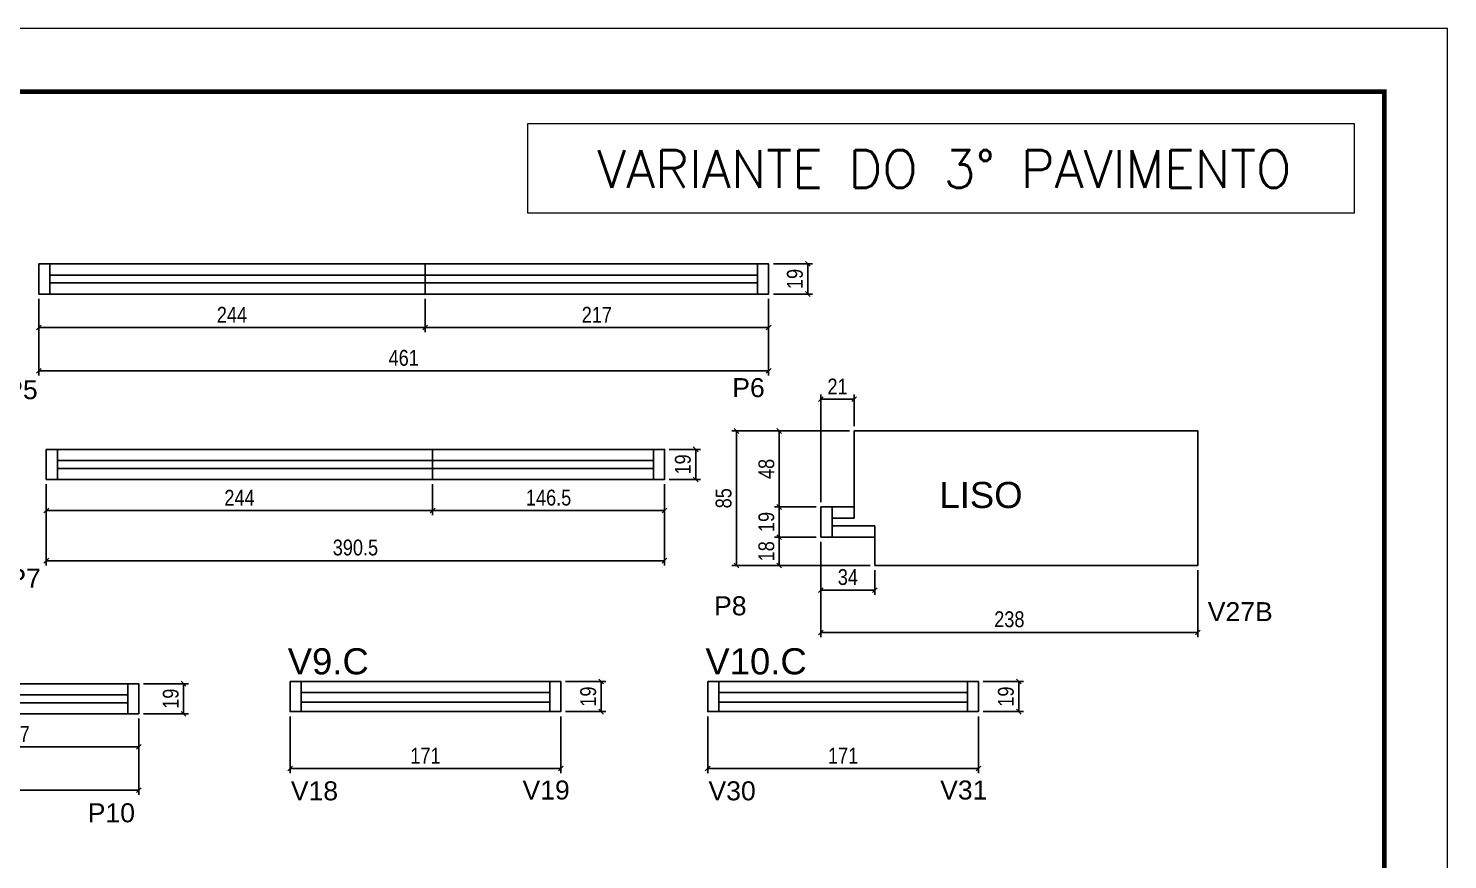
# Model space of a CAD drawing. Header units: millimetres. Extents: x 2437 to 8691, y -1523 to 4121.
# Drawn here: x 6209 to 7106, y 1299 to 1824 of the extents above; entities that cross this region are included whole.
import ezdxf

# ---------------------------------------------------------------- set-up
doc = ezdxf.new("R2010")
doc.units = ezdxf.units.MM
doc.linetypes.add('DASHED', pattern=[0.75, 0.5, -0.25])
for name, color, linetype in [('5', 5, 'Continuous'), ('COTA', 241, 'Continuous'), ('NOMENCLATURA', 7, 'Continuous'), ('Painéis', 200, 'Continuous'), ('SARR_2.2x7', 40, 'Continuous')]:
    doc.layers.add(name, color=color, linetype=linetype)
for name, color, linetype, lineweight in [('Folhas', 255, 'Continuous', 9), ('SARRAFO DE PRESSAO', 251, 'DASHED', 9), ('Texto Seção', 7, 'Continuous', 15)]:
    doc.layers.add(name, color=color, linetype=linetype, lineweight=lineweight)
doc.styles.add('COTA TECNICA', font='techl___.ttf', dxfattribs={"height": 10})
doc.styles.add('COTA TECNICA-50', font='techl___.ttf', dxfattribs={"height": 10})
doc.styles.add('REGUA-120', font='ROMANS.shx', dxfattribs={"height": 15})
doc.styles.get("Standard").update_dxf_attribs({"font": 'arial.ttf'})
doc.dimstyles.new('COTA PAINEL-50', dxfattribs={"dimtxt": 10, "dimasz": 3, "dimexe": 3, "dimexo": 3, "dimgap": 3, "dimtad": 1, "dimdec": 1, "dimzin": 12, "dimdsep": 46, "dimtxsty": 'COTA TECNICA-50', "dimblk1": 'OBLIQUE', "dimblk2": 'OBLIQUE', "dimsah": 1, "dimcen": 0.9, "dimclrd": 4, "dimclre": 4, "dimclrt": 240, "dimadec": 1, "dimazin": 3, "dimtfac": 1, "dimtdec": 1, "dimtmove": 0, "dimatfit": 3, "dimfxl": 1, "dimtolj": 1, "dimtzin": 12, "dimarcsym": 0})
doc.dimstyles.new('PAINEL', dxfattribs={"dimtxt": 10, "dimasz": 3, "dimexe": 3, "dimexo": 3, "dimgap": 3, "dimtad": 1, "dimdec": 1, "dimzin": 12, "dimdsep": 46, "dimtxsty": 'COTA TECNICA', "dimblk1": 'OBLIQUE', "dimblk2": 'OBLIQUE', "dimsah": 1, "dimcen": 0.9, "dimclrd": 4, "dimclre": 4, "dimclrt": 240, "dimadec": 1, "dimazin": 3, "dimtfac": 1, "dimtdec": 1, "dimtmove": 0, "dimatfit": 3, "dimfxl": 1, "dimtolj": 1, "dimtzin": 12, "dimarcsym": 0})

# ---------------------------------------------------------------- blocks, each defined once
blk = doc.blocks.new('9999999999')
at = {"layer": 'Folhas'}
blk.add_lwpolyline([(98138.98, 34190.21), (99623.98, 34190.21), (99623.98, 35240.21), (98138.98, 35240.21)], close=True, dxfattribs=at)
at = {"layer": 'Folhas', "color": 30, "const_width": 3}
blk.add_lwpolyline([(98213.98, 34230.21), (99583.98, 34230.21), (99583.98, 35200.21), (98213.98, 35200.21)], close=True, dxfattribs=at)
blk = doc.blocks.new('_Oblique')
at = {"color": 0, "linetype": 'ByBlock', "lineweight": -2}
blk.add_line((-0.5, -0.5), (0.5, 0.5), dxfattribs=at)
blk = doc.blocks.new('*D258')
at = {"layer": 'COTA', "color": 4, "linetype": 'ByBlock', "lineweight": -2, "transparency": 16777216}
for p, q in [((6216.01, 1652.92), (6216.01, 1631.75)), ((6460.01, 1652.92), (6460.01, 1631.75)), ((6216.01, 1634.75), (6460.01, 1634.75))]:
    blk.add_line(p, q, dxfattribs=at)
at = {"layer": 'Defpoints', "color": 0, "linetype": 'ByBlock', "transparency": 16777216}
for p in [(6216.01, 1655.92), (6460.01, 1655.92), (6460.01, 1634.75)]:
    blk.add_point(p, dxfattribs=at)
at = {"layer": 'COTA', "color": 4, "linetype": 'ByBlock', "lineweight": -2, "transparency": 16777216, "xscale": 3, "yscale": 3, "zscale": 3, "rotation": 180}
blk.add_blockref('_Oblique', (6216.01, 1634.75), dxfattribs=at)
at = {"layer": 'COTA', "color": 4, "linetype": 'ByBlock', "lineweight": -2, "transparency": 16777216, "xscale": 3, "yscale": 3, "zscale": 3}
blk.add_blockref('_Oblique', (6460.01, 1634.75), dxfattribs=at)
at = {"layer": 'COTA', "color": 240, "linetype": 'ByBlock', "transparency": 16777216, "insert": (6338.01, 1642.82), "char_height": 10, "attachment_point": 5, "style": 'COTA TECNICA-50'}
blk.add_mtext('\\A1;244', dxfattribs=at)
blk = doc.blocks.new('*D259')
at = {"layer": 'COTA', "color": 4, "linetype": 'ByBlock', "lineweight": -2, "transparency": 16777216}
for p, q in [((6460.01, 1652.92), (6460.01, 1631.75)), ((6677, 1652.92), (6677, 1631.75)), ((6677, 1634.75), (6460.01, 1634.75))]:
    blk.add_line(p, q, dxfattribs=at)
at = {"layer": 'Defpoints', "color": 0, "linetype": 'ByBlock', "transparency": 16777216}
for p in [(6460.01, 1655.92), (6677, 1655.92), (6460.01, 1634.75)]:
    blk.add_point(p, dxfattribs=at)
at = {"layer": 'COTA', "color": 4, "linetype": 'ByBlock', "lineweight": -2, "transparency": 16777216, "xscale": 3, "yscale": 3, "zscale": 3, "rotation": 180}
blk.add_blockref('_Oblique', (6460.01, 1634.75), dxfattribs=at)
at = {"layer": 'COTA', "color": 4, "linetype": 'ByBlock', "lineweight": -2, "transparency": 16777216, "xscale": 3, "yscale": 3, "zscale": 3}
blk.add_blockref('_Oblique', (6677, 1634.75), dxfattribs=at)
at = {"layer": 'COTA', "color": 240, "linetype": 'ByBlock', "transparency": 16777216, "insert": (6568.5, 1642.82), "char_height": 10, "attachment_point": 5, "style": 'COTA TECNICA-50'}
blk.add_mtext('\\A1;217', dxfattribs=at)
blk = doc.blocks.new('*D286')
at = {"layer": 'COTA', "color": 4, "lineweight": -2, "transparency": 16777216}
for p, q in [((6216.01, 1652.92), (6216.01, 1604.42)), ((6677, 1652.92), (6677, 1604.42)), ((6216.01, 1607.42), (6677, 1607.42))]:
    blk.add_line(p, q, dxfattribs=at)
at = {"layer": 'Defpoints', "color": 0, "transparency": 16777216}
for p in [(6216.01, 1655.92), (6677, 1655.92), (6677, 1607.42)]:
    blk.add_point(p, dxfattribs=at)
at = {"layer": 'COTA', "color": 4, "lineweight": -2, "transparency": 16777216, "xscale": 3, "yscale": 3, "zscale": 3, "rotation": 180}
blk.add_blockref('_Oblique', (6216.01, 1607.42), dxfattribs=at)
at = {"layer": 'COTA', "color": 4, "lineweight": -2, "transparency": 16777216, "xscale": 3, "yscale": 3, "zscale": 3}
blk.add_blockref('_Oblique', (6677, 1607.42), dxfattribs=at)
at = {"layer": 'COTA', "color": 240, "transparency": 16777216, "insert": (6446.5, 1615.53), "char_height": 10, "attachment_point": 5, "style": 'COTA TECNICA'}
blk.add_mtext('\\A1;461', dxfattribs=at)
blk = doc.blocks.new('*D262')
at = {"layer": 'COTA', "color": 4, "linetype": 'ByBlock', "lineweight": -2, "transparency": 16777216}
for p, q in [((6220.77, 1535.8), (6220.77, 1516.16)), ((6464.77, 1535.8), (6464.77, 1516.16)), ((6220.77, 1519.16), (6464.77, 1519.16))]:
    blk.add_line(p, q, dxfattribs=at)
at = {"layer": 'Defpoints', "color": 0, "linetype": 'ByBlock', "transparency": 16777216}
for p in [(6220.77, 1538.8), (6464.77, 1538.8), (6464.77, 1519.16)]:
    blk.add_point(p, dxfattribs=at)
at = {"layer": 'COTA', "color": 4, "linetype": 'ByBlock', "lineweight": -2, "transparency": 16777216, "xscale": 3, "yscale": 3, "zscale": 3, "rotation": 180}
blk.add_blockref('_Oblique', (6220.77, 1519.16), dxfattribs=at)
at = {"layer": 'COTA', "color": 4, "linetype": 'ByBlock', "lineweight": -2, "transparency": 16777216, "xscale": 3, "yscale": 3, "zscale": 3}
blk.add_blockref('_Oblique', (6464.77, 1519.16), dxfattribs=at)
at = {"layer": 'COTA', "color": 240, "linetype": 'ByBlock', "transparency": 16777216, "insert": (6342.77, 1527.24), "char_height": 10, "attachment_point": 5, "style": 'COTA TECNICA-50'}
blk.add_mtext('\\A1;244', dxfattribs=at)
blk = doc.blocks.new('*D263')
at = {"layer": 'COTA', "color": 4, "linetype": 'ByBlock', "lineweight": -2, "transparency": 16777216}
for p, q in [((6464.77, 1535.8), (6464.77, 1516.16)), ((6611.26, 1535.8), (6611.26, 1516.16)), ((6464.77, 1519.16), (6611.26, 1519.16))]:
    blk.add_line(p, q, dxfattribs=at)
at = {"layer": 'Defpoints', "color": 0, "linetype": 'ByBlock', "transparency": 16777216}
for p in [(6464.77, 1538.8), (6611.26, 1538.8), (6611.26, 1519.16)]:
    blk.add_point(p, dxfattribs=at)
at = {"layer": 'COTA', "color": 4, "linetype": 'ByBlock', "lineweight": -2, "transparency": 16777216, "xscale": 3, "yscale": 3, "zscale": 3, "rotation": 180}
blk.add_blockref('_Oblique', (6464.77, 1519.16), dxfattribs=at)
at = {"layer": 'COTA', "color": 4, "linetype": 'ByBlock', "lineweight": -2, "transparency": 16777216, "xscale": 3, "yscale": 3, "zscale": 3}
blk.add_blockref('_Oblique', (6611.26, 1519.16), dxfattribs=at)
at = {"layer": 'COTA', "color": 240, "linetype": 'ByBlock', "transparency": 16777216, "insert": (6538.01, 1527.27), "char_height": 10, "attachment_point": 5, "style": 'COTA TECNICA-50'}
blk.add_mtext('\\A1;146.5', dxfattribs=at)
blk = doc.blocks.new('*D288')
at = {"layer": 'COTA', "color": 4, "lineweight": -2, "transparency": 16777216}
for p, q in [((6220.77, 1535.8), (6220.77, 1484.5)), ((6611.26, 1535.8), (6611.26, 1484.5)), ((6220.77, 1487.5), (6611.26, 1487.5))]:
    blk.add_line(p, q, dxfattribs=at)
at = {"layer": 'Defpoints', "color": 0, "transparency": 16777216}
for p in [(6220.77, 1538.8), (6611.26, 1538.8), (6611.26, 1487.5)]:
    blk.add_point(p, dxfattribs=at)
at = {"layer": 'COTA', "color": 4, "lineweight": -2, "transparency": 16777216, "xscale": 3, "yscale": 3, "zscale": 3, "rotation": 180}
blk.add_blockref('_Oblique', (6220.77, 1487.5), dxfattribs=at)
at = {"layer": 'COTA', "color": 4, "lineweight": -2, "transparency": 16777216, "xscale": 3, "yscale": 3, "zscale": 3}
blk.add_blockref('_Oblique', (6611.26, 1487.5), dxfattribs=at)
at = {"layer": 'COTA', "color": 240, "transparency": 16777216, "insert": (6416.01, 1495.75), "char_height": 10, "attachment_point": 5, "style": 'COTA TECNICA'}
blk.add_mtext('\\A1;390.5', dxfattribs=at)
blk = doc.blocks.new('*D289')
at = {"layer": 'COTA', "color": 4, "lineweight": -2, "transparency": 16777216}
for p, q in [((6680, 1674.92), (6704.7, 1674.92)), ((6701.7, 1674.92), (6701.7, 1655.92)), ((6680, 1655.92), (6704.7, 1655.92))]:
    blk.add_line(p, q, dxfattribs=at)
at = {"layer": 'Defpoints', "color": 0, "transparency": 16777216}
for p in [(6677, 1674.92), (6677, 1655.92), (6701.7, 1655.92)]:
    blk.add_point(p, dxfattribs=at)
at = {"layer": 'COTA', "color": 4, "lineweight": -2, "transparency": 16777216, "xscale": 3, "yscale": 3, "zscale": 3}
for p, rotation in [((6701.7, 1674.92), 90), ((6701.7, 1655.92), 270)]:
    blk.add_blockref('_Oblique', p, dxfattribs=dict(at, rotation=rotation))
at = {"layer": 'COTA', "color": 240, "transparency": 16777216, "insert": (6693.61, 1665.42), "char_height": 10, "attachment_point": 5, "rotation": 90, "style": 'COTA TECNICA-50'}
blk.add_mtext('\\A1;19', dxfattribs=at)
blk = doc.blocks.new('*D290')
at = {"layer": 'COTA', "color": 4, "lineweight": -2, "transparency": 16777216}
for p, q in [((6614.27, 1557.8), (6633.93, 1557.8)), ((6630.93, 1538.8), (6630.93, 1557.8)), ((6614.27, 1538.8), (6633.93, 1538.8))]:
    blk.add_line(p, q, dxfattribs=at)
at = {"layer": 'Defpoints', "color": 0, "transparency": 16777216}
for p in [(6611.27, 1557.8), (6630.93, 1557.8), (6611.27, 1538.8)]:
    blk.add_point(p, dxfattribs=at)
at = {"layer": 'COTA', "color": 4, "lineweight": -2, "transparency": 16777216, "xscale": 3, "yscale": 3, "zscale": 3}
for p, rotation in [((6630.93, 1557.8), 90), ((6630.93, 1538.8), 270)]:
    blk.add_blockref('_Oblique', p, dxfattribs=dict(at, rotation=rotation))
at = {"layer": 'COTA', "color": 240, "transparency": 16777216, "insert": (6622.84, 1548.3), "char_height": 10, "attachment_point": 5, "rotation": 90, "style": 'COTA TECNICA-50'}
blk.add_mtext('\\A1;19', dxfattribs=at)
blk = doc.blocks.new('*D282')
at = {"layer": 'COTA', "color": 4, "linetype": 'ByBlock', "lineweight": -2, "transparency": 16777216}
for p, q in [((6374.73, 1389.15), (6374.73, 1353.26)), ((6545.73, 1389.15), (6545.73, 1353.26)), ((6374.73, 1356.26), (6545.73, 1356.26))]:
    blk.add_line(p, q, dxfattribs=at)
at = {"layer": 'Defpoints', "color": 0, "linetype": 'ByBlock', "transparency": 16777216}
for p in [(6374.73, 1392.15), (6545.73, 1392.15), (6545.73, 1356.26)]:
    blk.add_point(p, dxfattribs=at)
at = {"layer": 'COTA', "color": 4, "linetype": 'ByBlock', "lineweight": -2, "transparency": 16777216, "xscale": 3, "yscale": 3, "zscale": 3, "rotation": 180}
blk.add_blockref('_Oblique', (6374.73, 1356.26), dxfattribs=at)
at = {"layer": 'COTA', "color": 4, "linetype": 'ByBlock', "lineweight": -2, "transparency": 16777216, "xscale": 3, "yscale": 3, "zscale": 3}
blk.add_blockref('_Oblique', (6545.73, 1356.26), dxfattribs=at)
at = {"layer": 'COTA', "color": 240, "linetype": 'ByBlock', "transparency": 16777216, "insert": (6460.23, 1364.33), "char_height": 10, "attachment_point": 5, "style": 'COTA TECNICA-50'}
blk.add_mtext('\\A1;171', dxfattribs=at)
blk = doc.blocks.new('*D283')
at = {"layer": 'COTA', "color": 4, "lineweight": -2, "transparency": 16777216}
for p, q in [((6548.73, 1411.15), (6574.18, 1411.15)), ((6571.18, 1411.15), (6571.18, 1392.15)), ((6548.73, 1392.15), (6574.18, 1392.15))]:
    blk.add_line(p, q, dxfattribs=at)
at = {"layer": 'Defpoints', "color": 0, "transparency": 16777216}
for p in [(6545.73, 1411.15), (6545.73, 1392.15), (6571.18, 1392.15)]:
    blk.add_point(p, dxfattribs=at)
at = {"layer": 'COTA', "color": 4, "lineweight": -2, "transparency": 16777216, "xscale": 3, "yscale": 3, "zscale": 3}
for p, rotation in [((6571.18, 1411.15), 90), ((6571.18, 1392.15), 270)]:
    blk.add_blockref('_Oblique', p, dxfattribs=dict(at, rotation=rotation))
at = {"layer": 'COTA', "color": 240, "transparency": 16777216, "insert": (6563.09, 1401.65), "char_height": 10, "attachment_point": 5, "rotation": 90, "style": 'COTA TECNICA-50'}
blk.add_mtext('\\A1;19', dxfattribs=at)
blk = doc.blocks.new('*D254')
at = {"layer": 'COTA', "color": 4, "lineweight": -2, "transparency": 16777216}
for p, q in [((6282.21, 1409.81), (6310.48, 1409.81)), ((6307.48, 1390.81), (6307.48, 1409.81)), ((6282.21, 1390.81), (6310.48, 1390.81))]:
    blk.add_line(p, q, dxfattribs=at)
at = {"layer": 'Defpoints', "color": 0, "transparency": 16777216}
for p in [(6279.21, 1409.81), (6307.48, 1409.81), (6279.21, 1390.81)]:
    blk.add_point(p, dxfattribs=at)
at = {"layer": 'COTA', "color": 4, "lineweight": -2, "transparency": 16777216, "xscale": 3, "yscale": 3, "zscale": 3}
for p, rotation in [((6307.48, 1409.81), 90), ((6307.48, 1390.81), 270)]:
    blk.add_blockref('_Oblique', p, dxfattribs=dict(at, rotation=rotation))
at = {"layer": 'COTA', "color": 240, "transparency": 16777216, "insert": (6299.39, 1400.31), "char_height": 10, "attachment_point": 5, "rotation": 90, "style": 'COTA TECNICA'}
blk.add_mtext('\\A1;19', dxfattribs=at)
blk = doc.blocks.new('*D257')
at = {"layer": 'COTA', "color": 4, "linetype": 'ByBlock', "lineweight": -2, "transparency": 16777216}
for p, q in [((6122.23, 1387.81), (6122.23, 1366.85)), ((6279.21, 1387.81), (6279.21, 1366.85)), ((6279.21, 1369.85), (6122.23, 1369.85))]:
    blk.add_line(p, q, dxfattribs=at)
at = {"layer": 'Defpoints', "color": 0, "linetype": 'ByBlock', "transparency": 16777216}
for p in [(6122.23, 1390.81), (6279.21, 1390.81), (6122.23, 1369.85)]:
    blk.add_point(p, dxfattribs=at)
at = {"layer": 'COTA', "color": 4, "linetype": 'ByBlock', "lineweight": -2, "transparency": 16777216, "xscale": 3, "yscale": 3, "zscale": 3, "rotation": 180}
blk.add_blockref('_Oblique', (6122.23, 1369.85), dxfattribs=at)
at = {"layer": 'COTA', "color": 4, "linetype": 'ByBlock', "lineweight": -2, "transparency": 16777216, "xscale": 3, "yscale": 3, "zscale": 3}
blk.add_blockref('_Oblique', (6279.21, 1369.85), dxfattribs=at)
at = {"layer": 'COTA', "color": 240, "linetype": 'ByBlock', "transparency": 16777216, "insert": (6200.72, 1377.96), "char_height": 10, "attachment_point": 5, "style": 'COTA TECNICA-50'}
blk.add_mtext('\\A1;157', dxfattribs=at)
blk = doc.blocks.new('*D284')
at = {"layer": 'COTA', "color": 4, "lineweight": -2, "transparency": 16777216}
for p, q in [((5729.23, 1387.81), (5729.23, 1339.53)), ((6279.21, 1387.81), (6279.21, 1339.53)), ((5729.23, 1342.53), (6279.21, 1342.53))]:
    blk.add_line(p, q, dxfattribs=at)
at = {"layer": 'Defpoints', "color": 0, "transparency": 16777216}
for p in [(5729.23, 1390.81), (6279.21, 1390.81), (6279.21, 1342.53)]:
    blk.add_point(p, dxfattribs=at)
at = {"layer": 'COTA', "color": 4, "lineweight": -2, "transparency": 16777216, "xscale": 3, "yscale": 3, "zscale": 3, "rotation": 180}
blk.add_blockref('_Oblique', (5729.23, 1342.53), dxfattribs=at)
at = {"layer": 'COTA', "color": 4, "lineweight": -2, "transparency": 16777216, "xscale": 3, "yscale": 3, "zscale": 3}
blk.add_blockref('_Oblique', (6279.21, 1342.53), dxfattribs=at)
at = {"layer": 'COTA', "color": 240, "transparency": 16777216, "insert": (6004.22, 1350.64), "char_height": 10, "attachment_point": 5, "style": 'COTA TECNICA'}
blk.add_mtext('\\A1;550', dxfattribs=at)
blk = doc.blocks.new('*D276')
at = {"layer": 'COTA', "color": 4, "linetype": 'ByBlock', "lineweight": -2, "transparency": 16777216}
for p, q in [((6638.51, 1389.15), (6638.51, 1353.26)), ((6809.51, 1389.15), (6809.51, 1353.26)), ((6638.51, 1356.26), (6809.51, 1356.26))]:
    blk.add_line(p, q, dxfattribs=at)
at = {"layer": 'Defpoints', "color": 0, "linetype": 'ByBlock', "transparency": 16777216}
for p in [(6638.51, 1392.15), (6809.51, 1392.15), (6809.51, 1356.26)]:
    blk.add_point(p, dxfattribs=at)
at = {"layer": 'COTA', "color": 4, "linetype": 'ByBlock', "lineweight": -2, "transparency": 16777216, "xscale": 3, "yscale": 3, "zscale": 3, "rotation": 180}
blk.add_blockref('_Oblique', (6638.51, 1356.26), dxfattribs=at)
at = {"layer": 'COTA', "color": 4, "linetype": 'ByBlock', "lineweight": -2, "transparency": 16777216, "xscale": 3, "yscale": 3, "zscale": 3}
blk.add_blockref('_Oblique', (6809.51, 1356.26), dxfattribs=at)
at = {"layer": 'COTA', "color": 240, "linetype": 'ByBlock', "transparency": 16777216, "insert": (6724.01, 1364.33), "char_height": 10, "attachment_point": 5, "style": 'COTA TECNICA-50'}
blk.add_mtext('\\A1;171', dxfattribs=at)
blk = doc.blocks.new('*D277')
at = {"layer": 'COTA', "color": 4, "lineweight": -2, "transparency": 16777216}
for p, q in [((6812.51, 1411.15), (6837.96, 1411.15)), ((6834.96, 1411.15), (6834.96, 1392.15)), ((6812.51, 1392.15), (6837.96, 1392.15))]:
    blk.add_line(p, q, dxfattribs=at)
at = {"layer": 'Defpoints', "color": 0, "transparency": 16777216}
for p in [(6809.51, 1411.15), (6809.51, 1392.15), (6834.96, 1392.15)]:
    blk.add_point(p, dxfattribs=at)
at = {"layer": 'COTA', "color": 4, "lineweight": -2, "transparency": 16777216, "xscale": 3, "yscale": 3, "zscale": 3}
for p, rotation in [((6834.96, 1411.15), 90), ((6834.96, 1392.15), 270)]:
    blk.add_blockref('_Oblique', p, dxfattribs=dict(at, rotation=rotation))
at = {"layer": 'COTA', "color": 240, "transparency": 16777216, "insert": (6826.87, 1401.65), "char_height": 10, "attachment_point": 5, "rotation": 90, "style": 'COTA TECNICA-50'}
blk.add_mtext('\\A1;19', dxfattribs=at)
blk = doc.blocks.new('*D264')
at = {"layer": 'COTA', "color": 4, "lineweight": -2, "transparency": 16777216}
for p, q in [((6710.02, 1499.42), (6710.02, 1439.19)), ((6948.01, 1481.42), (6948.01, 1439.19)), ((6948.01, 1442.19), (6710.02, 1442.19))]:
    blk.add_line(p, q, dxfattribs=at)
at = {"layer": 'Defpoints', "color": 0, "transparency": 16777216}
for p in [(6710.02, 1502.42), (6948.01, 1484.42), (6710.02, 1442.19)]:
    blk.add_point(p, dxfattribs=at)
at = {"layer": 'COTA', "color": 4, "lineweight": -2, "transparency": 16777216, "xscale": 3, "yscale": 3, "zscale": 3, "rotation": 180}
blk.add_blockref('_Oblique', (6710.02, 1442.19), dxfattribs=at)
at = {"layer": 'COTA', "color": 4, "lineweight": -2, "transparency": 16777216, "xscale": 3, "yscale": 3, "zscale": 3}
blk.add_blockref('_Oblique', (6948.01, 1442.19), dxfattribs=at)
at = {"layer": 'COTA', "color": 240, "transparency": 16777216, "insert": (6829.02, 1450.43), "char_height": 10, "attachment_point": 5, "style": 'COTA TECNICA-50'}
blk.add_mtext('\\A1;238', dxfattribs=at)
blk = doc.blocks.new('*D265')
at = {"layer": 'COTA', "color": 4, "lineweight": -2, "transparency": 16777216}
for p, q in [((6707.02, 1502.42), (6680.7, 1502.42)), ((6683.7, 1484.42), (6683.7, 1502.42)), ((6741.02, 1484.42), (6680.7, 1484.42))]:
    blk.add_line(p, q, dxfattribs=at)
at = {"layer": 'Defpoints', "color": 0, "transparency": 16777216}
for p in [(6683.7, 1502.42), (6710.02, 1502.42), (6744.02, 1484.42)]:
    blk.add_point(p, dxfattribs=at)
at = {"layer": 'COTA', "color": 4, "lineweight": -2, "transparency": 16777216, "xscale": 3, "yscale": 3, "zscale": 3}
for p, rotation in [((6683.7, 1502.42), 90), ((6683.7, 1484.42), 270)]:
    blk.add_blockref('_Oblique', p, dxfattribs=dict(at, rotation=rotation))
at = {"layer": 'COTA', "color": 240, "transparency": 16777216, "insert": (6675.6, 1493.42), "char_height": 10, "attachment_point": 5, "rotation": 90, "style": 'COTA TECNICA-50'}
blk.add_mtext('\\A1;18', dxfattribs=at)
blk = doc.blocks.new('*D266')
at = {"layer": 'COTA', "color": 4, "lineweight": -2, "transparency": 16777216}
for p, q in [((6728.01, 1569.42), (6680.7, 1569.42)), ((6683.7, 1521.42), (6683.7, 1569.42)), ((6707.02, 1521.42), (6680.7, 1521.42))]:
    blk.add_line(p, q, dxfattribs=at)
at = {"layer": 'Defpoints', "color": 0, "transparency": 16777216}
for p in [(6683.7, 1569.42), (6731.01, 1569.42), (6710.02, 1521.42)]:
    blk.add_point(p, dxfattribs=at)
at = {"layer": 'COTA', "color": 4, "lineweight": -2, "transparency": 16777216, "xscale": 3, "yscale": 3, "zscale": 3}
for p, rotation in [((6683.7, 1569.42), 90), ((6683.7, 1521.42), 270)]:
    blk.add_blockref('_Oblique', p, dxfattribs=dict(at, rotation=rotation))
at = {"layer": 'COTA', "color": 240, "transparency": 16777216, "insert": (6675.6, 1545.42), "char_height": 10, "attachment_point": 5, "rotation": 90, "style": 'COTA TECNICA-50'}
blk.add_mtext('\\A1;48', dxfattribs=at)
blk = doc.blocks.new('*D267')
at = {"layer": 'COTA', "color": 4, "lineweight": -2, "transparency": 16777216}
for p, q in [((6728.01, 1569.42), (6653.72, 1569.42)), ((6656.72, 1569.42), (6656.72, 1484.42)), ((6741.02, 1484.42), (6653.72, 1484.42))]:
    blk.add_line(p, q, dxfattribs=at)
at = {"layer": 'Defpoints', "color": 0, "transparency": 16777216}
for p in [(6731.01, 1569.42), (6656.72, 1484.42), (6744.02, 1484.42)]:
    blk.add_point(p, dxfattribs=at)
at = {"layer": 'COTA', "color": 4, "lineweight": -2, "transparency": 16777216, "xscale": 3, "yscale": 3, "zscale": 3}
for p, rotation in [((6656.72, 1569.42), 90), ((6656.72, 1484.42), 270)]:
    blk.add_blockref('_Oblique', p, dxfattribs=dict(at, rotation=rotation))
at = {"layer": 'COTA', "color": 240, "transparency": 16777216, "insert": (6648.59, 1526.92), "char_height": 10, "attachment_point": 5, "rotation": 90, "style": 'COTA TECNICA-50'}
blk.add_mtext('\\A1;85', dxfattribs=at)
blk = doc.blocks.new('*D268')
at = {"layer": 'COTA', "color": 4, "lineweight": -2, "transparency": 16777216}
for p, q in [((6710.02, 1524.42), (6710.02, 1592.45)), ((6710.02, 1589.45), (6731.01, 1589.45)), ((6731.01, 1572.42), (6731.01, 1592.45))]:
    blk.add_line(p, q, dxfattribs=at)
at = {"layer": 'Defpoints', "color": 0, "transparency": 16777216}
for p in [(6731.01, 1589.45), (6731.01, 1569.42), (6710.02, 1521.42)]:
    blk.add_point(p, dxfattribs=at)
at = {"layer": 'COTA', "color": 4, "lineweight": -2, "transparency": 16777216, "xscale": 3, "yscale": 3, "zscale": 3, "rotation": 180}
blk.add_blockref('_Oblique', (6710.02, 1589.45), dxfattribs=at)
at = {"layer": 'COTA', "color": 4, "lineweight": -2, "transparency": 16777216, "xscale": 3, "yscale": 3, "zscale": 3}
blk.add_blockref('_Oblique', (6731.01, 1589.45), dxfattribs=at)
at = {"layer": 'COTA', "color": 240, "transparency": 16777216, "insert": (6720.51, 1597.51), "char_height": 10, "attachment_point": 5, "style": 'COTA TECNICA-50'}
blk.add_mtext('\\A1;21', dxfattribs=at)
blk = doc.blocks.new('*D294')
at = {"layer": 'COTA', "color": 4, "lineweight": -2, "transparency": 16777216}
for p, q in [((6707.02, 1521.42), (6680.7, 1521.42)), ((6683.7, 1521.42), (6683.7, 1502.42)), ((6707.02, 1502.42), (6680.7, 1502.42))]:
    blk.add_line(p, q, dxfattribs=at)
at = {"layer": 'Defpoints', "color": 0, "transparency": 16777216}
for p in [(6710.02, 1521.42), (6683.7, 1502.42), (6710.02, 1502.42)]:
    blk.add_point(p, dxfattribs=at)
at = {"layer": 'COTA', "color": 4, "lineweight": -2, "transparency": 16777216, "xscale": 3, "yscale": 3, "zscale": 3}
for p, rotation in [((6683.7, 1521.42), 90), ((6683.7, 1502.42), 270)]:
    blk.add_blockref('_Oblique', p, dxfattribs=dict(at, rotation=rotation))
at = {"layer": 'COTA', "color": 240, "transparency": 16777216, "insert": (6675.61, 1511.92), "char_height": 10, "attachment_point": 5, "rotation": 90, "style": 'COTA TECNICA-50'}
blk.add_mtext('\\A1;19', dxfattribs=at)
blk = doc.blocks.new('*D293')
at = {"layer": 'COTA', "color": 4, "lineweight": -2, "transparency": 16777216}
for p, q in [((6710.02, 1499.42), (6710.02, 1465.86)), ((6744.02, 1481.42), (6744.02, 1465.86)), ((6744.02, 1468.86), (6710.02, 1468.86))]:
    blk.add_line(p, q, dxfattribs=at)
at = {"layer": 'Defpoints', "color": 0, "transparency": 16777216}
for p in [(6710.02, 1502.42), (6744.02, 1484.42), (6710.02, 1468.86)]:
    blk.add_point(p, dxfattribs=at)
at = {"layer": 'COTA', "color": 4, "lineweight": -2, "transparency": 16777216, "xscale": 3, "yscale": 3, "zscale": 3, "rotation": 180}
blk.add_blockref('_Oblique', (6710.02, 1468.86), dxfattribs=at)
at = {"layer": 'COTA', "color": 4, "lineweight": -2, "transparency": 16777216, "xscale": 3, "yscale": 3, "zscale": 3}
blk.add_blockref('_Oblique', (6744.02, 1468.86), dxfattribs=at)
at = {"layer": 'COTA', "color": 240, "transparency": 16777216, "insert": (6727.02, 1477.08), "char_height": 10, "attachment_point": 5, "style": 'COTA TECNICA-50'}
blk.add_mtext('\\A1;34', dxfattribs=at)

msp = doc.modelspace()

# ---------------------------------------------------------------- linework, layer by layer
at = {"layer": 'Painéis'}
for p, q in [((6948.01, 1569.42), (6731.01, 1569.42)), ((6731.01, 1569.42), (6731.02, 1521.42)), ((6948.01, 1484.42), (6948.01, 1569.42)), ((6731.02, 1521.42), (6710.02, 1521.42)), ((6710.02, 1521.42), (6710.02, 1502.42)), ((6710.02, 1502.42), (6744.02, 1502.42)), ((6744.02, 1502.42), (6744.02, 1484.42)), ((6744.02, 1484.42), (6881.01, 1484.42)), ((6881.01, 1484.42), (6948.01, 1484.42))]:
    msp.add_line(p, q, dxfattribs=at)
for points in [[(6460.01, 1655.92), (6216.01, 1655.92), (6216.01, 1674.92), (6460.01, 1674.92)], [(6460.01, 1674.92), (6460.01, 1674.92), (6460.01, 1655.92), (6460.01, 1655.92)], [(6460.01, 1674.92), (6677, 1674.92), (6677, 1655.92), (6460.01, 1655.92)], [(6464.77, 1538.8), (6220.77, 1538.8), (6220.77, 1557.8), (6464.77, 1557.8)], [(6464.77, 1557.8), (6611.27, 1557.8), (6611.27, 1538.8), (6464.77, 1538.8)], [(6122.23, 1409.81), (6279.21, 1409.81), (6279.21, 1390.81), (6122.23, 1390.81)]]:
    msp.add_lwpolyline(points, close=True, dxfattribs=at)
at = {"layer": 'Painéis', "linetype": 'ByBlock'}
for points in [[(6374.73, 1411.15), (6374.73, 1392.15), (6545.73, 1392.15), (6545.73, 1411.15)], [(6638.51, 1411.15), (6638.51, 1392.15), (6809.51, 1392.15), (6809.51, 1411.15)]]:
    msp.add_lwpolyline(points, close=True, dxfattribs=at)
at = {"layer": 'SARR_2.2x7', "linetype": 'Continuous'}
for p, q in [((6223.01, 1674.92), (6223.01, 1655.92)), ((6460.01, 1667.92), (6223.01, 1667.92)), ((6460.01, 1667.92), (6670, 1667.92)), ((6670, 1674.92), (6670, 1655.92)), ((6223.01, 1662.92), (6460.01, 1662.92)), ((6460.01, 1662.92), (6670, 1662.92)), ((6227.77, 1557.8), (6227.77, 1538.8)), ((6464.77, 1550.8), (6227.77, 1550.8)), ((6464.77, 1550.8), (6604.26, 1550.8)), ((6604.26, 1557.8), (6604.26, 1538.8)), ((6227.77, 1545.8), (6464.77, 1545.8)), ((6464.77, 1545.8), (6604.26, 1545.8)), ((6717.02, 1521.42), (6717.02, 1502.42)), ((6731.02, 1514.42), (6717.02, 1514.42)), ((6717.02, 1509.42), (6744.02, 1509.42)), ((6272.21, 1409.81), (6272.21, 1390.81)), ((6381.73, 1411.15), (6381.73, 1392.15)), ((6538.73, 1411.15), (6538.73, 1392.15)), ((6645.51, 1411.15), (6645.51, 1392.15)), ((6802.51, 1411.15), (6802.51, 1392.15)), ((6129.23, 1402.81), (6272.21, 1402.81)), ((6381.73, 1404.15), (6538.73, 1404.15)), ((6645.51, 1404.15), (6802.51, 1404.15)), ((6129.23, 1397.81), (6272.21, 1397.81)), ((6381.73, 1398.15), (6538.73, 1398.15)), ((6645.51, 1398.15), (6802.51, 1398.15))]:
    msp.add_line(p, q, dxfattribs=at)
at = {"layer": 'SARR_2.2x7'}
for p, q in [((6731.02, 1514.42), (6731.02, 1521.42)), ((6744.02, 1509.42), (6744.02, 1502.42))]:
    msp.add_line(p, q, dxfattribs=at)
at = {"layer": 'Texto Seção'}
msp.add_lwpolyline([(6524.86, 1763.63), (7046.85, 1763.63), (7046.85, 1706.95), (6524.86, 1706.95)], close=True, dxfattribs=at)

# ---------------------------------------------------------------- block references
at = {"layer": 'SARRAFO DE PRESSAO', "color": 6, "linetype": 'ByBlock'}
msp.add_blockref('9999999999', (-92518.14, -33416.52), dxfattribs=at)

# ---------------------------------------------------------------- texts
at = {"layer": '5', "linetype": 'Continuous'}
for s, rotation, p in [('P5', 359.99996, (6194.83, 1589.5)), ('P6', 359.99996, (6654.02, 1590.78)), ('P7', 359.99996, (6196.79, 1470.4)), ('P8', 359.99996, (6642.55, 1452.99)), ('V27B', 0.00004, (6954.36, 1449.29)), ('V18', 359.99996, (6375.23, 1336.13)), ('V19', 359.99996, (6521.55, 1336.65)), ('V30', 359.99996, (6639.01, 1336.13)), ('V31', 359.99996, (6785.33, 1336.65)), ('P10', 359.99996, (6246.95, 1322.26))]:
    msp.add_text(s, height=12, rotation=rotation, dxfattribs=at).set_placement(p)
at = {"layer": 'NOMENCLATURA', "linetype": 'Continuous'}
for s, p in [('LISO', (6784.87, 1520.75)), ('V9.C', (6373.24, 1415.68)), ('V10.C', (6637.02, 1415.68))]:
    msp.add_text(s, height=16.5, dxfattribs=at).set_placement(p)
at = {"layer": 'Texto Seção', "insert": (6467.75, 1723.06), "char_height": 23.7362, "width": 640.4194, "attachment_point": 7, "style": 'REGUA-120'}
msp.add_mtext('\\pxqc,t6;^JVARIANTE DO 3° PAVIMENTO', dxfattribs=at)

# ---------------------------------------------------------------- dimensions: what is measured, and where the dimension line sits
at = {"layer": 'COTA'}
for base, p1, p2, angle, dimstyle, picture, middle in [((6701.7, 1655.92), (6677, 1674.92), (6677, 1655.92), 90, 'COTA PAINEL-50', '*D289', (6693.61, 1665.42)), ((6731.01, 1589.45), (6710.02, 1521.42), (6731.01, 1569.42), 180, 'COTA PAINEL-50', '*D268', (6720.51, 1597.51)), ((6656.72, 1484.42), (6731.01, 1569.42), (6744.02, 1484.42), 90, 'COTA PAINEL-50', '*D267', (6648.59, 1526.92)), ((6683.7, 1569.42), (6710.02, 1521.42), (6731.01, 1569.42), 90, 'COTA PAINEL-50', '*D266', (6675.6, 1545.42)), ((6630.93, 1557.8), (6611.27, 1538.8), (6611.27, 1557.8), 90, 'COTA PAINEL-50', '*D290', (6622.84, 1548.3)), ((6683.7, 1502.42), (6710.02, 1521.42), (6710.02, 1502.42), 90, 'COTA PAINEL-50', '*D294', (6675.61, 1511.92)), ((6683.7, 1502.42), (6744.02, 1484.42), (6710.02, 1502.42), 90, 'COTA PAINEL-50', '*D265', (6675.6, 1493.42)), ((6710.02, 1442.19), (6948.01, 1484.42), (6710.02, 1502.42), 180, 'COTA PAINEL-50', '*D264', (6829.02, 1450.43)), ((6710.02, 1468.86), (6744.02, 1484.42), (6710.02, 1502.42), 180, 'COTA PAINEL-50', '*D293', (6727.02, 1477.08)), ((6307.48, 1409.81), (6279.21, 1390.81), (6279.21, 1409.81), 90, 'PAINEL', '*D254', (6299.39, 1400.31)), ((6571.18, 1392.15), (6545.73, 1411.15), (6545.73, 1392.15), 90, 'COTA PAINEL-50', '*D283', (6563.09, 1401.65)), ((6834.96, 1392.15), (6809.51, 1411.15), (6809.51, 1392.15), 90, 'COTA PAINEL-50', '*D277', (6826.87, 1401.65))]:
    dim = msp.add_linear_dim(base=base, p1=p1, p2=p2, angle=angle, dimstyle=dimstyle, dxfattribs=at)
    dim.commit()
    dim.dimension.update_dxf_attribs({"geometry": picture, "text_midpoint": middle})
at = {"layer": 'COTA', "color": 1, "linetype": 'ByBlock'}
for base, p1, p2, picture, middle in [((6460.01, 1634.75), (6216.01, 1655.92), (6460.01, 1655.92), '*D258', (6338.01, 1642.82)), ((6460.01, 1634.75), (6677, 1655.92), (6460.01, 1655.92), '*D259', (6568.5, 1642.82)), ((6464.77, 1519.16), (6220.77, 1538.8), (6464.77, 1538.8), '*D262', (6342.77, 1527.24)), ((6611.26, 1519.16), (6464.77, 1538.8), (6611.26, 1538.8), '*D263', (6538.01, 1527.27)), ((6122.23, 1369.85), (6279.21, 1390.81), (6122.23, 1390.81), '*D257', (6200.72, 1377.96)), ((6545.73, 1356.26), (6374.73, 1392.15), (6545.73, 1392.15), '*D282', (6460.23, 1364.33)), ((6809.51, 1356.26), (6638.51, 1392.15), (6809.51, 1392.15), '*D276', (6724.01, 1364.33))]:
    dim = msp.add_linear_dim(base=base, p1=p1, p2=p2, dimstyle='COTA PAINEL-50', override={"dimarcsym": 1}, dxfattribs=at)
    dim.commit()
    dim.dimension.update_dxf_attribs({"geometry": picture, "text_midpoint": middle})
at = {"layer": 'COTA', "color": 5}
for base, p1, p2, picture, middle in [((6677, 1607.42), (6216.01, 1655.92), (6677, 1655.92), '*D286', (6446.5, 1615.53)), ((6611.26, 1487.5), (6220.77, 1538.8), (6611.26, 1538.8), '*D288', (6416.01, 1495.75)), ((6279.21, 1342.53), (5729.23, 1390.81), (6279.21, 1390.81), '*D284', (6004.22, 1350.64))]:
    dim = msp.add_linear_dim(base=base, p1=p1, p2=p2, dimstyle='PAINEL', dxfattribs=at)
    dim.commit()
    dim.dimension.update_dxf_attribs({"geometry": picture, "text_midpoint": middle})

doc.saveas('drawing.dxf')
